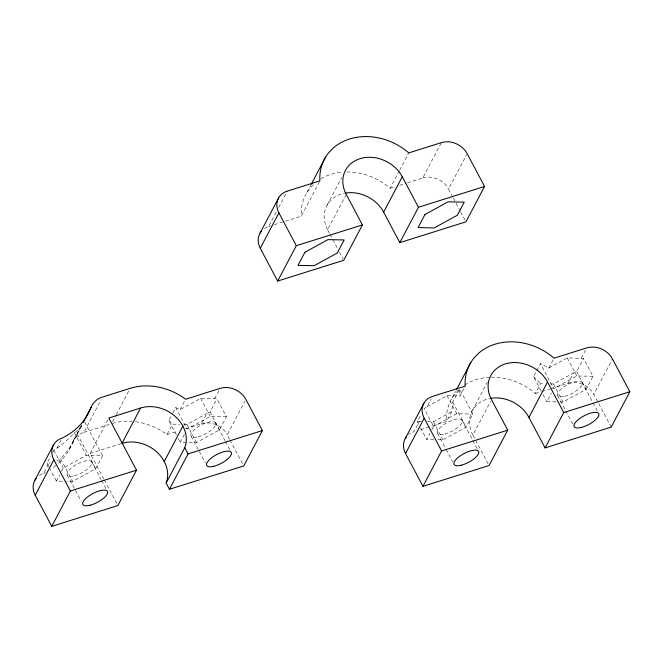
<?xml version="1.0" encoding="UTF-8"?>
<svg xmlns="http://www.w3.org/2000/svg" width="663" height="663" viewBox="0 0 663 663"><rect width="100%" height="100%" fill="white"/><g stroke="black" fill="none" stroke-linecap="round" stroke-linejoin="round"><path stroke-width="0.5" stroke-dasharray="3.31 2.49" d="M459.177 389.927L452.754 402.101L451.752 411.657L446.572 421.486L430.246 426.624M81.864 425.348L76.817 435.044A94.129 87.914 -34.9 0 1 61.17 458.274M48.838 466.86L46.949 463.296L50.612 456.343M52.907 451.992L53.827 450.252L56.819 448.321A102.798 96.011 -34.9 0 0 73.328 433.983L74.745 432.583M39.473 475.354A19.857 16.467 27.8 0 1 43.592 473.407L49.012 463.122L46.949 463.296M56.819 448.321L61.336 439.751M73.543 440.398L81.665 424.983M58.651 463.122A79.162 65.629 27.8 0 0 72.424 442.735L81.508 425.505M69.466 449.141L74.753 439.13M62.479 481.247L56.405 481.114L59.612 475.031M61.444 471.55L63.283 468.07L86.364 455.373L102.574 455.713L95.696 468.758L72.607 481.462L66.532 481.33M72.424 442.735A23.835 19.757 27.8 0 1 83.861 432.409L101.074 399.764M103.776 479.009L90.185 453.384L108.351 418.925M112.478 421.892L115.826 415.544M116.307 414.64L130.163 388.344M264.52 228.437A19.857 16.467 27.8 0 1 268.648 226.489L276.778 211.074M278.684 207.444L287.294 191.126M176.449 434.978L168.833 420.624L172.504 413.671M172.96 412.8L175.712 407.579L180.104 409.668L200.649 398.364L214.671 398.654L216.975 398.919L226.423 416.745L219.544 429.79L196.463 442.494L187.347 442.296M135.525 421.759A56.405 46.758 27.8 0 1 165.899 433.776L166.968 434.588L172.471 424.146L179.681 424.295M180.104 409.668L185.615 399.225M306.911 192.552L311.212 184.389M186.336 442.279L180.253 442.146L184.38 434.323M274.407 224.674L301.292 216.221L319.458 181.761M185.681 428.696L201.444 423.74L206.864 413.455L210.096 411.963L216.975 398.919M214.671 398.654L220.091 388.377M327.232 204.975L341.578 177.767M329.494 233.351L327.597 229.763L345.763 195.303M229.589 439.221L227.227 434.762L244.92 401.214M346.832 171.932A56.405 46.758 27.8 0 1 389.604 187.811L390.093 188.275L399.176 171.046M399.656 170.142L408.739 152.913M407.38 182.839L422.737 178.007L441.384 142.644M452.87 197.234L448.528 189.038L466.694 154.578M418.693 424.32L417.276 421.651L420.947 414.69M421.353 421.519L419.347 421.477L413.927 431.754A19.857 16.467 27.8 0 0 408.607 434.588M431.779 429.906L433.61 426.425L424.154 408.607L427.154 406.676L431.215 398.96M433.826 439.619L426.732 439.47L429.939 433.387M452.183 397.817L455.531 391.468M427.154 406.676L447.127 395.678L460.031 395.952L464.274 387.913M472.512 410.24L487.338 382.128M437.878 439.71L442.942 439.809L466.023 427.113L472.901 414.068L459.633 389.057L460.031 395.952M488.101 463.744L472.876 435.027L490.562 401.48M541.141 390.971L533.558 376.675L536.309 371.462M536.773 370.592L540.436 363.631L548.831 368.015L567.221 357.896L583.548 358.459L592.995 376.277L586.117 389.322L563.036 402.027L559.995 401.96M491.134 377.214A56.405 46.758 27.8 0 1 534.884 393.084L535.372 393.549L540.56 383.711L544.53 383.802M548.831 368.015L553.547 359.073M555.942 401.877L546.826 401.687L551.409 392.993M550.738 388.717L568.017 383.272L573.437 372.996L576.669 371.504L583.548 358.459M581.244 358.194L585.76 349.625M611.203 427.105L593.799 394.303L612.446 358.94M56.628 461A102.798 51.598 49.3 0 0 59.96 459.326L61.195 458.29M313.4 184.637L310.392 187.712A56.405 46.758 27.8 0 0 301.217 215.624L301.292 216.221M458.68 389.902L455.672 392.977A56.405 46.758 27.8 0 0 446.497 420.889L446.572 421.486M183.8 424.386L186.891 424.453L206.864 413.455M226.423 416.745L210.221 416.405L187.132 429.102L175.712 407.579M427.362 421.643L433.37 421.767L451.752 411.657M433.61 426.425L456.699 413.72L472.901 414.068M550.489 383.927L553.464 383.985L573.437 372.996M592.995 376.277L576.793 375.938L553.704 388.642L540.436 363.631M268.648 226.489L270.57 225.884M390.093 188.275L394.891 186.767M399.698 185.259L406.419 183.145M83.861 432.409L110.53 424.013M90.185 453.384L120.998 443.688M166.968 434.588L177.8 431.182M420.649 429.641L429.284 426.922M535.372 393.549L541.132 391.734M542.094 391.435L549.776 389.015M417.276 421.651L419.347 421.477M533.558 376.675L540.56 383.711M168.833 420.624L172.471 424.146M576.669 371.504L586.117 389.322M582.081 382.286L592.473 401.877M592.946 402.764L597.197 410.778M567.221 357.896L576.793 375.938M553.464 383.985L563.036 402.027M453.359 198.146L460.122 210.9M460.611 211.812L465.923 221.84M557.74 395.678L565.299 409.925M565.771 410.82L572.857 424.171M543.038 394.543L546.826 401.687M452.754 402.101L466.023 427.113M461.987 420.069L472.379 439.66M472.852 440.547L477.575 449.456M447.127 395.678L456.699 413.72M433.37 421.767L442.942 439.809M437.646 433.461L445.677 448.602M446.149 449.489L452.763 461.954M329.975 234.246L332.354 238.73M332.826 239.633L337.591 248.6M339.497 252.189L343.301 259.374M420.591 427.892L426.732 439.47M230.061 440.108L242.815 464.15M210.096 411.963L219.544 429.79M215.508 422.754L224.997 440.638M225.47 441.533L229.746 449.58M200.649 398.364L210.221 416.405M186.891 424.453L196.463 442.494M191.168 436.146L205.397 462.965M178.355 438.566L180.253 442.146M84.64 421.908L102.574 455.713M104.265 479.921L116.887 503.714M77.281 434.041L95.696 468.758M91.66 461.713L101.149 479.606M101.621 480.501L105.898 488.556M74.397 432.806L86.364 455.373M60.64 458.895L72.607 481.462M67.319 475.114L81.085 501.054M53.827 450.252L63.283 468.07M49.311 467.755L56.405 481.114M50.363 462.882A102.798 51.598 49.3 0 1 49.012 463.114M55.949 465.501A79.162 65.629 27.8 0 1 51.59 468.774M45.258 472.562A79.162 65.629 27.8 0 1 43.592 473.407M201.444 423.74A19.857 16.467 27.8 0 1 227.227 434.762M112.32 423.466A56.405 46.758 27.8 0 1 131.97 421.411M81.566 425.878A94.129 47.247 49.3 0 1 74.72 432.558M320.983 178.778A56.405 46.758 27.8 0 1 342.953 172.09M422.737 178.007A19.857 16.467 27.8 0 1 448.528 189.038M327.597 229.763A32.57 27.001 27.8 0 1 344.155 193.314M464.763 384.979A56.405 46.758 27.8 0 1 489.195 377.288M568.017 383.272A19.857 16.467 27.8 0 1 593.799 394.303M472.876 435.027A32.57 27.001 27.8 0 1 489.435 398.579M198.187 436.76A13.898 4.931 -27.9 0 0 215.773 423.342A13.898 4.931 -27.9 0 0 196.057 428.248A13.898 4.931 -27.9 0 0 198.187 436.76M74.331 475.719A13.898 4.931 -27.9 0 0 91.925 462.31A13.898 4.931 -27.9 0 0 72.209 467.216A13.898 4.931 -27.9 0 0 74.331 475.719M564.76 396.292A13.898 4.931 -27.9 0 0 582.346 382.874A13.898 4.931 -27.9 0 0 562.63 387.78A13.898 4.931 -27.9 0 0 564.76 396.292M444.666 434.074A13.898 4.931 -27.9 0 0 462.252 420.657A13.898 4.931 -27.9 0 0 442.536 425.563A13.898 4.931 -27.9 0 0 444.666 434.074"/><path stroke-width="0.99" d="M34.99 480.062L53.637 444.699M140.606 408.027L108.831 418.021L136.503 470.175L117.857 505.537L51.747 526.339L35.214 495.178L53.86 459.815A19.857 16.467 27.8 0 1 62.239 438.036A79.162 65.629 27.8 0 0 91.071 407.372A23.835 19.757 27.8 0 1 102.508 397.046L130.163 388.344A56.405 46.758 27.8 0 1 184.538 398.413L185.615 399.225L220.091 388.377A19.857 16.467 27.8 0 1 245.874 399.399L262.407 430.56L243.76 465.932L169.421 489.269L166.131 483.07A32.57 27.001 27.8 0 0 156.659 451.851A32.57 27.001 27.8 0 0 121.959 443.39L140.606 408.027A32.57 27.001 27.8 0 1 175.305 416.48A32.57 27.001 27.8 0 1 184.778 447.707L188.068 453.906L169.421 489.269M82.941 422.787L91.071 407.372M51.747 526.339L70.386 490.976L136.503 470.175M260.045 233.152L278.692 197.781M399.814 242.633L418.461 207.27L402.275 176.764A32.57 27.001 27.8 0 0 359.984 158.681A32.57 27.001 27.8 0 0 346.243 194.4L362.421 224.906L343.774 260.269L277.664 281.071L260.261 248.269L278.908 212.898A19.857 16.467 27.8 0 1 287.294 191.126L319.939 180.85L319.864 180.253A56.405 46.758 27.8 0 1 329.039 152.341L333.249 148.04A56.405 46.758 27.8 0 1 408.251 152.449L408.739 152.913L441.384 142.644A19.857 16.467 27.8 0 1 467.166 153.667L484.57 186.469L465.923 221.84L399.814 242.633L383.628 212.127A32.57 27.001 27.8 0 0 345.125 193.124M164.25 461.473L182.897 426.11M311.212 184.389L325.55 157.189M166.131 483.07L184.778 447.707M277.664 281.071L296.311 245.7L362.421 224.906M383.628 212.127L402.275 176.764M405.325 438.417L423.972 403.054M545.094 447.906L563.741 412.543L547.555 382.037A32.57 27.001 27.8 0 0 505.264 363.954A32.57 27.001 27.8 0 0 491.515 399.665L507.701 430.171L489.054 465.534L422.944 486.335L405.541 453.533L424.187 418.171A19.857 16.467 27.8 0 1 432.574 396.391L465.219 386.123L465.144 385.526A56.405 46.758 27.8 0 1 474.318 357.614L478.529 353.313A56.405 46.758 27.8 0 1 553.53 357.713L554.019 358.186L586.664 347.909A19.857 16.467 27.8 0 1 612.446 358.94L629.85 391.742L611.203 427.105L545.094 447.906L528.908 417.4A32.57 27.001 27.8 0 0 490.396 398.397M456.492 389.662L470.829 362.454M422.944 486.335L441.591 450.973L507.701 430.171M528.908 417.4L547.555 382.037M418.461 207.27L484.57 186.469M563.741 412.543L629.85 391.742M188.068 453.906L262.407 430.56M424.187 418.171L441.591 450.973M278.908 212.898L296.311 245.7M53.86 459.815L70.386 490.976M35.214 495.178A19.857 16.467 27.8 0 1 36.216 478.288M260.261 248.269A19.857 16.467 27.8 0 1 261.272 231.37M405.541 453.533A19.857 16.467 27.8 0 1 406.552 436.644M304.864 252.321L297.985 265.366L314.196 265.706L337.276 253.001L344.155 239.956L327.953 239.616L304.864 252.321M424.958 214.539L418.08 227.583L434.29 227.923L457.371 215.218L464.249 202.174L448.047 201.834L424.958 214.539M89.994 505.247A13.898 4.931 -27.9 0 0 107.588 491.83A13.898 4.931 -27.9 0 0 87.872 496.736A13.898 4.931 -27.9 0 0 89.994 505.247M213.834 466.263A13.898 4.939 -27.9 0 0 231.428 452.846A13.898 4.939 -27.9 0 0 211.712 457.743A13.898 4.939 -27.9 0 0 213.834 466.263M581.285 427.453A13.898 4.931 -27.9 0 0 598.88 414.035A13.898 4.931 -27.9 0 0 579.164 418.941A13.898 4.931 -27.9 0 0 581.285 427.453M461.191 465.235A13.898 4.931 -27.9 0 0 478.785 451.826A13.898 4.931 -27.9 0 0 459.069 456.732A13.898 4.931 -27.9 0 0 461.191 465.235"/></g></svg>
